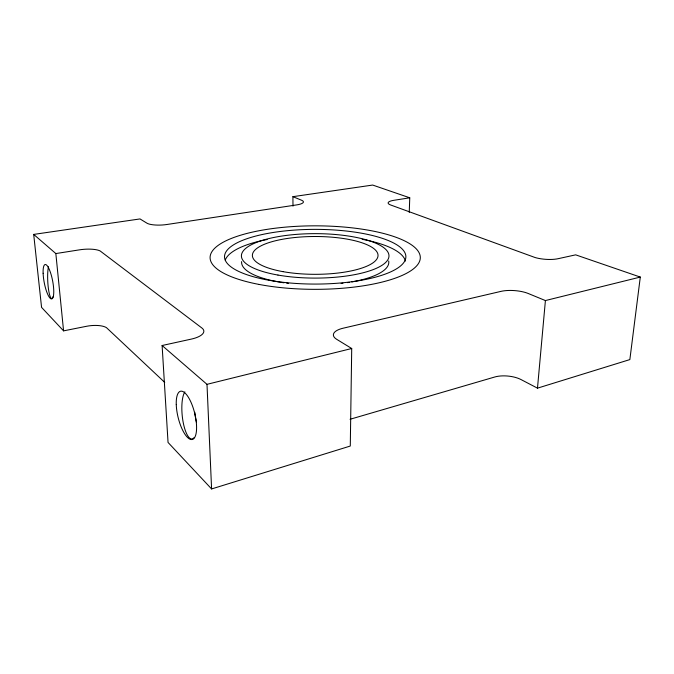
<?xml version="1.0" encoding="UTF-8"?>
<svg xmlns="http://www.w3.org/2000/svg" width="674" height="674" viewBox="0 0 674 674"><rect width="100%" height="100%" fill="white"/><g stroke="black" fill="none" stroke-linecap="round" stroke-linejoin="round"><path stroke-width="1.01" d="M350.076 419.27L494.775 376.993A18.914 7.81 5.6 0 1 521.053 379.58L537.481 388.157L629.853 359.587L640.3 277.073L545.409 300.562L528.239 293.502A19.58 6.437 4.3 0 0 501.001 291.37L343.074 328.221A21.332 8.147 1 0 0 336.747 339.351L351.718 348.509L350.286 446.045L211.594 488.945L168.045 442.439L162.114 345.509L191.298 339.106A21.366 7.945 -3.3 0 0 201.871 327.994L100.114 250.939A17.212 4.878 -4.2 0 0 79.524 249.835L55.841 253.567L33.7 234.409L140.007 218.932L146.949 223.178A15.047 3.909 -2.5 0 0 166.764 224.518L296.627 204.913A13.766 3.404 -0.4 0 0 301.522 200.212L292.912 196.673L292.988 206.134M409.244 212.344L409.758 197.802L372.688 185.055L292.912 196.673M537.481 388.157L545.409 300.562M162.114 345.509L206.994 384.332L351.718 348.509M33.7 234.409L41.561 307.361L63.575 330.867L86.457 326.3A16.698 5.973 -5.4 0 1 106.467 327.648L164.734 382.394M409.758 197.802L393.835 200.313A13.893 3.421 1.3 0 0 390.735 205.014L535.139 257.544A17.229 4.886 4.2 0 0 558.055 258.706L575.672 254.848L640.3 277.073M55.841 253.567L63.575 330.867M206.994 384.332L211.594 488.945M225.268 260.097A90.459 27.878 0 0 1 267.131 239.514M362.157 239.304A90.459 27.878 0 0 1 405.403 261.057M388.679 260.973A73.601 22.646 0 0 1 351.845 281.909M349.25 282.347A73.601 22.646 0 0 1 347.481 282.625M342.956 283.248A73.601 22.646 0 0 1 341.111 283.468M288.556 283.383A73.601 22.646 0 0 1 286.711 283.156M283.998 282.785A73.601 22.646 0 0 1 280.46 282.238M279.592 282.094A73.601 22.646 0 0 1 241.621 261.605M196.488 422.303A24.374 7.743 84.6 0 1 194.778 412.286M194.095 437.628A24.567 7.498 84.6 0 1 183.336 423.154A24.567 7.498 84.6 0 1 184.895 391.847M53.086 296.653A17.271 3.134 87.1 0 1 48.595 289.871A17.271 3.134 87.1 0 1 48.477 266.769M259.229 284.462A105.11 31.754 0 0 0 420.231 258.782A105.11 31.754 0 0 0 266.12 229.505A105.11 31.754 0 0 0 259.229 284.462M176.259 404.594A24.828 8.551 76.3 0 0 192.124 439.515A24.828 8.551 76.3 0 0 190.86 401.965A24.828 8.551 76.3 0 0 176.259 404.594M43.119 273.24A17.516 4.288 79.2 0 0 51.553 298.936A17.516 4.288 79.2 0 0 50.617 272.962A17.516 4.288 79.2 0 0 43.119 273.24M265.876 279.676A90.687 27.356 0 0 0 405.756 258.125A90.687 27.356 0 0 0 273.947 232.362A90.687 27.356 0 0 0 265.876 279.676M282.886 271.63A62.834 18.914 0 0 0 378.021 255.724A62.834 18.914 0 0 0 284.672 238.882A62.834 18.914 0 0 0 282.886 271.63M277.958 275.059A73.786 22.225 0 0 0 388.974 255.985A73.786 22.225 0 0 0 278.64 236.566A73.786 22.225 0 0 0 277.958 275.059"/></g></svg>
